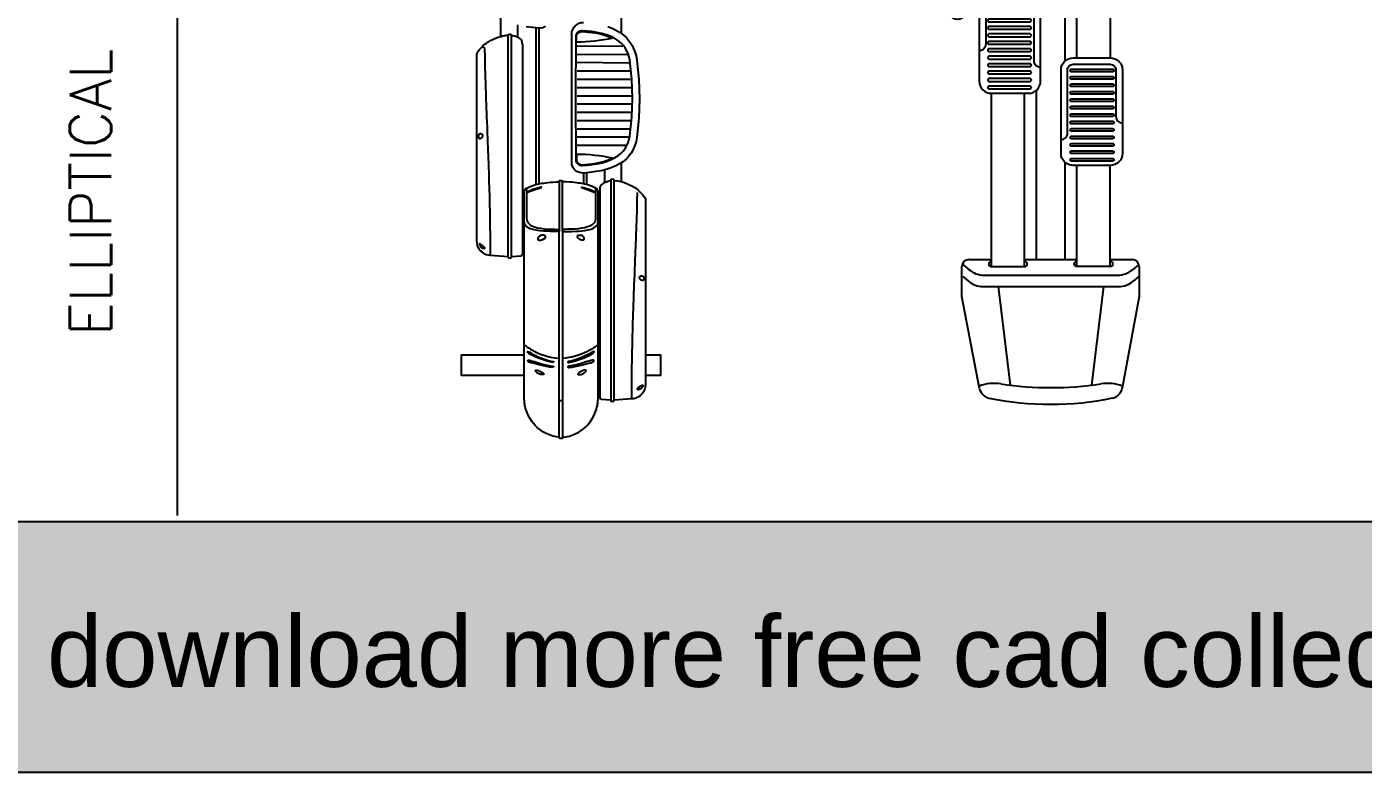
# Model space of a CAD drawing. Header units: millimetres. Extents: x 24547 to 62889, y 34568 to 56011.
# Drawn here: x 54806 to 58847, y 34568 to 36821 of the extents above; entities that cross this region are included whole.
import ezdxf

# ---------------------------------------------------------------- set-up
doc = ezdxf.new("R2010")
doc.units = ezdxf.units.MM
doc.set_wipeout_variables(frame=1)
doc.linetypes.add('IC050MMSOLID', pattern=[0])
doc.layers.add('www.cad-blocks.net', color=7, linetype='Continuous')
doc.styles.get("Standard").update_dxf_attribs({"font": 'arial.ttf'})

# ---------------------------------------------------------------- blocks, each defined once
blk = doc.blocks.new('A$C67212381')
for p, q in [((355.4, 672.5), (478.3, 672.5)), ((355.4, 633.9), (478.3, 633.9)), ((1497.7, 550.7), (1497.7, 617.4)), ((1511.9, 636.9), (1528.2, 617.8)), ((1518.2, 637.9), (1608.9, 637.9)), ((1548.7, 636.9), (1563.1, 620.1)), ((1608.9, 637.9), (1886.5, 586.9)), ((1544.4, 168.2), (1544.4, 574)), ((1579.2, 166), (1579.2, 576.3)), ((1518.8, 550.7), (1213.3, 550.7)), ((1579.2, 530.6), (1877.1, 494.4)), ((550.5, 431.9), (573, 490)), ((429.6, 474.9), (553.2, 474.9)), ((582.6, 419.4), (605.2, 477.4)), ((887.6, 450.2), (594.6, 450.2)), ((1518.8, 450.2), (1213.3, 450.2)), ((1497.7, 292), (1497.7, 450.2)), ((583.8, 422.4), (591.2, 422.4)), ((897, 414.3), (604.6, 414.3)), ((606.4, 407.1), (606.4, 371.1)), ((1497.7, 414.3), (1203.9, 414.3)), ((606.4, 335.1), (606.4, 371.1)), ((678.5, 327.9), (604.6, 327.9)), ((1497.7, 327.9), (985.4, 327.9)), ((550.5, 310.3), (573, 252.2)), ((582.6, 322.8), (605.2, 264.8)), ((583.8, 319.8), (591.2, 319.8)), ((669.1, 292), (594.6, 292)), ((1518.8, 292), (994.8, 292)), ((429.6, 267.3), (553.2, 267.3)), ((1579.2, 211.6), (1877.1, 247.8)), ((1518.8, 191.5), (994.8, 191.5)), ((1497.7, 122.9), (1497.7, 191.5)), ((1511.9, 105.3), (1528.2, 124.4)), ((1548.7, 105.3), (1563.1, 122.1)), ((1886.8, 155.5), (1608.9, 102.4)), ((756.9, 108.3), (621.5, 108.3)), ((1608.9, 102.4), (1518.2, 102.4)), ((756.9, 69.7), (621.5, 69.7))]:
    blk.add_line(p, q)
for points in [[(159.2, 585.9), (170.7, 723.9, 0.414214), (160.5, 736), (86.5, 742.2, 0.414214), (74.3, 731.9), (55.4, 506.1)], [(518.6, 127), (385.5, 127, -0.088653), (81.7, 180.7, -0.216469), (69.9, 192.4, -0.185128), (69.9, 549.9, -0.216469), (81.7, 561.5, -0.088653), (385.5, 615.2), (413.7, 615.2)], [(436.8, 633.9), (452.7, 562.2, -1), (426.7, 556.4), (409.5, 633.9)], [(440.9, 615.2), (569.8, 615.2, -0.66871), (584.9, 578.7), (584.9, 550.7), (887.6, 550.7)], [(354.3, 581), (290.8, 581, 0.210212), (275.1, 574.1), (249.1, 545.7, 0.652603), (251.2, 540.8), (254.4, 540.8, -1), (254.4, 524.5), (253.4, 524.5, 0.414214), (236.4, 507.5), (236.4, 489.5)], [(312.5, 252.7), (312.5, 209.9, 0.256846), (331.3, 175.7), (354.3, 161.2), (388.5, 161.2), (388.5, 581), (354.3, 581), (331.3, 566.5, 0.256846), (312.5, 532.3), (312.5, 489.5)], [(388.5, 161.2), (406.5, 169.1, 0.268917), (420.1, 187.7), (427.2, 255.2, -0.117752), (437.6, 284.8, 0.100002), (443.2, 299, 0.087783), (443.2, 443.2, 0.100002), (437.6, 457.4, -0.117752), (427.2, 487), (420.1, 554.5, 0.268917), (406.5, 573.1), (388.5, 581)], [(409.9, 571.2), (409.9, 579.8, -0.414214), (415.7, 585.6), (420.2, 585.6)], [(447.5, 585.6), (470.5, 585.6, -0.414214), (476.2, 579.8), (476.2, 534)], [(1134.8, 402), (1134.8, 402, 0.414214), (1115.1, 421.6), (924.4, 421.6, -0.414214), (907.2, 438.9), (907.2, 550.7, -0.414214), (924.4, 568), (1065.3, 568, 0.414214), (1084.9, 587.6), (1084.9, 587.6)], [(265.2, 563.4), (126.5, 550.1, 0.362519), (78.5, 501.5), (74.1, 450.5)], [(605.4, 489.4, 0.366815), (590.9, 538.3, 0.217181), (525.2, 546.4), (423.6, 520.8)], [(1502.9, 550.7, -0.414214), (1510.8, 558.7), (1510.8, 558.7, -0.414214), (1518.8, 550.7), (1518.8, 450.2, -0.414214), (1510.8, 442.2), (1510.8, 442.2, -0.414214), (1502.9, 450.2)], [(53.2, 498.1), (16.7, 468.5, 0.226183), (0, 433.5), (0, 371.1)], [(579.3, 497.9, 0.425105), (576.3, 515.5, 0.218429), (532.7, 520.4), (426.5, 493.6)], [(97.6, 450.8), (77.7, 450.8, 0.387627), (55.8, 430.8, 0.045841), (55.8, 311.4, 0.387627), (77.7, 291.4), (97.6, 291.4)], [(219.8, 477.5, 0.150352), (123.4, 450.8), (97.6, 450.8, 0.387627), (75.8, 430.8, 0.045841), (75.8, 311.4, 0.387627), (97.6, 291.4), (123.4, 291.4, 0.150352), (219.8, 264.7)], [(53.2, 244.1), (16.7, 273.7, -0.226183), (0, 308.7), (0, 371.1)], [(916.3, 340.2), (916.3, 340.2, -0.414214), (896.6, 320.6), (705.9, 320.6, 0.414214), (688.7, 303.3), (688.7, 191.5, 0.414214), (705.9, 174.2), (846.8, 174.2, -0.414214), (866.4, 154.6), (866.4, 154.6)], [(265.2, 178.8), (126.5, 192.1, -0.362519), (78.5, 240.7), (74.1, 291.7)], [(1502.9, 191.5, 0.414214), (1510.8, 183.5), (1510.8, 183.5, 0.414214), (1518.8, 191.5), (1518.8, 292, 0.414214), (1510.8, 300), (1510.8, 300, 0.414214), (1502.9, 292)], [(354.3, 161.2), (290.8, 161.2, -0.210212), (275.1, 168.1), (249.1, 196.5, -0.652603), (251.2, 201.4), (254.4, 201.4, 1), (254.4, 217.7), (253.4, 217.7, -0.414214), (236.4, 234.7), (236.4, 252.7)], [(605.4, 252.8, -0.366815), (590.9, 203.9, -0.217181), (525.2, 195.8), (423.6, 221.4)], [(579.3, 244.3, -0.425105), (576.3, 226.7, -0.218429), (532.7, 221.8), (426.5, 248.6)], [(159.2, 156.3), (170.7, 18.3, -0.414214), (160.5, 6.2), (86.5, 0, -0.414214), (74.3, 10.3), (55.4, 236.1)], [(409.9, 171), (409.9, 162.4, 0.414214), (415.7, 156.6), (470.5, 156.6, 0.144966), (473.6, 157.6, 0.144966)], [(610.4, 75.7), (608.1, 75.7, -0.150173), (582.8, 83.4), (452.4, 171.9, -1), (467.4, 193.9), (596.7, 106.2, 0.150173), (609.3, 102.3), (610.4, 102.3)], [(566, 127), (569.8, 127, 0.66871), (584.9, 163.5), (584.9, 191.5), (669.1, 191.5)]]:
    blk.add_lwpolyline(points, format="xyb")
for points in [[(924.4, 587.6), (1176.4, 587.6, -0.414214), (1213.3, 550.7), (1213.3, 438.9, -0.414214), (1176.4, 402), (924.4, 402, -0.414214), (887.6, 438.9), (887.6, 550.7, -0.414214)], [(925.7, 561.9), (925.7, 561.9, -0.414214), (929.8, 557.8), (929.8, 434.1, -0.414214), (925.7, 429.9), (925.7, 429.9, -0.414214), (921.5, 434.1), (921.5, 557.8, -0.414214)], [(948.2, 561.9), (948.2, 561.9, -0.414214), (952.3, 557.8), (952.3, 434.1, -0.414214), (948.2, 429.9), (948.2, 429.9, -0.414214), (944, 434.1), (944, 557.8, -0.414214)], [(970.7, 561.9), (970.7, 561.9, -0.414214), (974.8, 557.8), (974.8, 434.1, -0.414214), (970.7, 429.9), (970.7, 429.9, -0.414214), (966.5, 434.1), (966.5, 557.8, -0.414214)], [(993.2, 561.9), (993.2, 561.9, -0.414214), (997.3, 557.8), (997.3, 434.1, -0.414214), (993.2, 429.9), (993.2, 429.9, -0.414214), (989, 434.1), (989, 557.8, -0.414214)], [(1015.7, 561.9), (1015.7, 561.9, -0.414214), (1019.8, 557.8), (1019.8, 434.1, -0.414214), (1015.7, 429.9), (1015.7, 429.9, -0.414214), (1011.5, 434.1), (1011.5, 557.8, -0.414214)], [(1038.2, 561.9), (1038.2, 561.9, -0.414214), (1042.3, 557.8), (1042.3, 434.1, -0.414214), (1038.2, 429.9), (1038.2, 429.9, -0.414214), (1034, 434.1), (1034, 557.8, -0.414214)], [(1060.7, 561.9), (1060.7, 561.9, -0.414214), (1064.8, 557.8), (1064.8, 434.1, -0.414214), (1060.7, 429.9), (1060.7, 429.9, -0.414214), (1056.5, 434.1), (1056.5, 557.8, -0.414214)], [(1083.2, 561.9), (1083.2, 561.9, -0.414214), (1087.3, 557.8), (1087.3, 434.1, -0.414214), (1083.2, 429.9), (1083.2, 429.9, -0.414214), (1079, 434.1), (1079, 557.8, -0.414214)], [(1105.7, 561.9), (1105.7, 561.9, -0.414214), (1109.8, 557.8), (1109.8, 434.1, -0.414214), (1105.7, 429.9), (1105.7, 429.9, -0.414214), (1101.5, 434.1), (1101.5, 557.8, -0.414214)], [(1128.2, 561.9), (1128.2, 561.9, -0.414214), (1132.3, 557.8), (1132.3, 434.1, -0.414214), (1128.2, 429.9), (1128.2, 429.9, -0.414214), (1124, 434.1), (1124, 557.8, -0.414214)], [(1150.7, 561.9), (1150.7, 561.9, -0.414214), (1154.8, 557.8), (1154.8, 434.1, -0.414214), (1150.7, 429.9), (1150.7, 429.9, -0.414214), (1146.5, 434.1), (1146.5, 557.8, -0.414214)], [(1173.2, 561.9), (1173.2, 561.9, -0.414214), (1177.3, 557.8), (1177.3, 434.1, -0.414214), (1173.2, 429.9), (1173.2, 429.9, -0.414214), (1169, 434.1), (1169, 557.8, -0.414214)], [(1195.7, 561.9), (1195.7, 561.9, -0.414214), (1199.8, 557.8), (1199.8, 434.1, -0.414214), (1195.7, 429.9), (1195.7, 429.9, -0.414214), (1191.5, 434.1), (1191.5, 557.8, -0.414214)], [(236.3, 489.5), (338.7, 489.5, -0.414214), (348.8, 479.4), (348.8, 262.8, -0.414214), (338.7, 252.7), (236.3, 252.7, -0.414214), (219, 270), (219, 472.2, -0.414214)], [(705.9, 154.6), (957.9, 154.6, 0.414214), (994.8, 191.5), (994.8, 303.3, 0.414214), (957.9, 340.2), (705.9, 340.2, 0.414214), (669.1, 303.3), (669.1, 191.5, 0.414214)], [(707.2, 180.3), (707.2, 180.3, 0.414214), (711.3, 184.4), (711.3, 308.1, 0.414214), (707.2, 312.3), (707.2, 312.3, 0.414214), (703, 308.1), (703, 184.4, 0.414214)], [(729.7, 180.3), (729.7, 180.3, 0.414214), (733.8, 184.4), (733.8, 308.1, 0.414214), (729.7, 312.3), (729.7, 312.3, 0.414214), (725.5, 308.1), (725.5, 184.4, 0.414214)], [(752.2, 180.3), (752.2, 180.3, 0.414214), (756.3, 184.4), (756.3, 308.1, 0.414214), (752.2, 312.3), (752.2, 312.3, 0.414214), (748, 308.1), (748, 184.4, 0.414214)], [(774.7, 180.3), (774.7, 180.3, 0.414214), (778.8, 184.4), (778.8, 308.1, 0.414214), (774.7, 312.3), (774.7, 312.3, 0.414214), (770.5, 308.1), (770.5, 184.4, 0.414214)], [(797.2, 180.3), (797.2, 180.3, 0.414214), (801.3, 184.4), (801.3, 308.1, 0.414214), (797.2, 312.3), (797.2, 312.3, 0.414214), (793, 308.1), (793, 184.4, 0.414214)], [(819.7, 180.3), (819.7, 180.3, 0.414214), (823.8, 184.4), (823.8, 308.1, 0.414214), (819.7, 312.3), (819.7, 312.3, 0.414214), (815.5, 308.1), (815.5, 184.4, 0.414214)], [(842.2, 180.3), (842.2, 180.3, 0.414214), (846.3, 184.4), (846.3, 308.1, 0.414214), (842.2, 312.3), (842.2, 312.3, 0.414214), (838, 308.1), (838, 184.4, 0.414214)], [(864.7, 180.3), (864.7, 180.3, 0.414214), (868.8, 184.4), (868.8, 308.1, 0.414214), (864.7, 312.3), (864.7, 312.3, 0.414214), (860.5, 308.1), (860.5, 184.4, 0.414214)], [(887.2, 180.3), (887.2, 180.3, 0.414214), (891.3, 184.4), (891.3, 308.1, 0.414214), (887.2, 312.3), (887.2, 312.3, 0.414214), (883, 308.1), (883, 184.4, 0.414214)], [(909.7, 180.3), (909.7, 180.3, 0.414214), (913.8, 184.4), (913.8, 308.1, 0.414214), (909.7, 312.3), (909.7, 312.3, 0.414214), (905.5, 308.1), (905.5, 184.4, 0.414214)], [(932.2, 180.3), (932.2, 180.3, 0.414214), (936.3, 184.4), (936.3, 308.1, 0.414214), (932.2, 312.3), (932.2, 312.3, 0.414214), (928, 308.1), (928, 184.4, 0.414214)], [(954.7, 180.3), (954.7, 180.3, 0.414214), (958.8, 184.4), (958.8, 308.1, 0.414214), (954.7, 312.3), (954.7, 312.3, 0.414214), (950.5, 308.1), (950.5, 184.4, 0.414214)], [(977.2, 180.3), (977.2, 180.3, 0.414214), (981.3, 184.4), (981.3, 308.1, 0.414214), (977.2, 312.3), (977.2, 312.3, 0.414214), (973, 308.1), (973, 184.4, 0.414214)]]:
    blk.add_lwpolyline(points, format="xyb", close=True)
for points in [[(476.2, 506.2), (476.2, 474.9)], [(348.8, 479.4), (261, 479.4), (261, 262.8), (348.8, 262.8)], [(476.2, 236), (476.2, 267.3)], [(476.2, 188), (476.2, 208.2)]]:
    blk.add_lwpolyline(points)
for centre in [(566.5, 425.7), (566.5, 316.5)]:
    blk.add_circle(centre, 17.3)
for centre, radius, start, end in [((1518.2, 617.4), 20.5, 90, 180), ((1476.9, 574), 67.5, 0, 40.4711), ((1511.7, 576.3), 67.5, 0, 40.4711), ((2006.4, 542.5), 134.7, 160.1819, 188.581), ((1879.9, 550.7), 36.8, 11.6644, 79.5871), ((1009.9, 371.1), 925.1, 348.3398, 11.6644), ((589.1, 483.7), 17.3, 338.7299, 158.7299), ((870.9, 371.1), 1013.7, 351.419, 8.581), ((553.2, 421.8), 53.1, 75.5071, 90), ((591.2, 407.1), 15.2, 0, 90), ((591.2, 335.1), 15.2, 270, 0), ((553.2, 320.4), 53.1, 270, 284.4929), ((589.1, 258.5), 17.3, 201.2701, 21.2701), ((2006.4, 199.8), 134.7, 171.419, 199.8133), ((1476.9, 168.2), 67.5, 319.5289, 0), ((1511.7, 166), 67.5, 319.5289, 0), ((1879.9, 191.6), 36.8, 280.8146, 348.3398), ((1518.2, 122.9), 20.5, 180, 270)]:
    blk.add_arc(centre, radius, start, end)
for centre, major_axis in [((355.4, 653.2), (0, 19.3)), ((756.9, 89), (0, -19.3))]:
    blk.add_ellipse(centre, major_axis=major_axis, ratio=0.790746)
for centre, major_axis in [((478.3, 653.2), (0, 19.3)), ((621.5, 89), (0, -19.3))]:
    blk.add_ellipse(centre, major_axis=major_axis, ratio=0.790746, start_param=3.141593, end_param=6.283185)
blk = doc.blocks.new('A$C13C06CBC')
blk.add_wipeout([(1829.5, 197.3), (1829.5, 7.9), (1892.2, 7.9), (1892.2, 197.3), (1965, 197.3), (1985.7, 200), (2008.4, 207.4), (2026.7, 217.4), (2048, 235.5), (2060.9, 252.2), (2069.6, 268.6), (2075.1, 283.4), (2078.3, 298.7), (2078.9, 303.1), (2082, 303.1), (2082, 303.5), (2082.5, 304.6), (2082.7, 310.9), (2081.1, 312.5), (2079.2, 312.2), (2077.2, 325.4), (2071.6, 344.5), (2062.2, 363.4), (2053.1, 376.3), (2040.3, 389.7), (2021.5, 403.7), (1999, 414.1), (1974.8, 419.6), (1937.7, 420.4), (1892.2, 420.4), (1892.2, 426.1), (1959.6, 426.1), (1963, 427.5), (1964.6, 430.8), (1966.6, 459.4), (1968.9, 459.4), (1970.5, 461), (1970.2, 467.4), (1969.3, 468.7), (1966.8, 468.8), (1962.6, 525.7), (1960.6, 534.3), (1954.8, 545.2), (1949.5, 551.4), (1942.1, 557), (1934.3, 560.8), (1928.4, 562.5), (1921.4, 563.4), (1892.2, 563.4), (1892.2, 609.7), (1829.5, 609.7), (1829.5, 563.5), (1358.8, 563.5), (1345.4, 555.1), (1336.7, 547), (1322.1, 528.2), (1311.6, 506.9), (1306.2, 490.6), (1249.4, 489.9), (1238.8, 504), (1208.7, 526.9), (1185.1, 535.7), (1158.2, 539.6), (1100, 544.1), (1041.5, 545), (982.8, 542.3), (926, 535.7), (894.7, 523.3), (873.6, 508.5), (863.1, 497.8), (859.2, 492.7), (857.7, 490.6), (497.6, 490.6), (497.7, 509.5), (496.6, 517.8), (494.7, 521.1), (492.6, 523), (488.6, 524.7), (483.3, 525.1), (435.4, 524.8), (429.1, 523.7), (423.7, 521.3), (420, 518.4), (417.2, 514.9), (417, 549.3), (379.4, 549.3), (378.4, 560.8), (377.5, 571.8), (374.9, 591), (371.6, 604.1), (366.5, 612.7), (361.1, 616.4), (351.5, 617.7), (337.1, 616.4), (305.7, 611), (302.3, 612.6), (298.1, 613.8), (291, 612.8), (127, 582), (120.9, 578.2), (117.1, 569.3), (117.5, 560.3), (120.8, 552.2), (125.7, 547), (130.9, 545), (137.9, 545.8), (290.5, 574.4), (290.3, 499.5), (261.4, 496.5), (230.7, 491.5), (207.8, 486.7), (183.3, 480.3), (177.2, 477.3), (171.5, 472.4), (157.9, 474.1), (130.1, 467.1), (104, 458.3), (73, 442.3), (48, 418.5), (32.6, 386.9), (24.6, 354.8), (20.9, 318.4), (22, 281.3), (26.2, 254.3), (23, 248.6), (16.4, 234.5), (13.5, 221.9), (12.5, 211.7), (6.7, 211.3), (2.8, 208.8), (2, 206.1), (2.8, 203.8), (1.2, 185.8), (0, 152.1), (0.4, 132.7), (1.1, 119.9), (2, 107.8), (2.8, 100.4), (2.1, 98.4), (3.5, 94.6), (7.6, 92.8), (21.9, 92.2), (36.1, 92.3), (47.6, 92.8), (64.8, 94.5), (77.1, 97.9), (86.7, 102.4), (91.5, 105.5), (97.8, 111), (101.1, 114.6), (105.2, 120.5), (151.7, 120.7), (266.7, 120.9), (282.3, 119.3), (290, 118.6), (290, 6.7), (353.2, 6.7), (353.2, 120.7), (367, 120.7), (367, 68.3), (417.2, 68.3), (417.2, 114.3), (429.6, 112.8), (454.2, 93.8), (465.7, 88.1), (484, 81.9), (512.8, 77.7), (521.1, 58), (527.8, 42.8), (537.6, 27.1), (555.3, 9.7), (570.9, 2.2), (585.5, 0), (622.4, 0), (634.9, 0.6), (644.1, 2.5), (650.6, 6.1), (657.7, 14.6), (659.5, 22.3), (658.8, 27.6), (647, 58), (642.6, 66.4), (637.3, 70.6), (632.1, 72.5), (658.6, 73.4), (690.1, 75.4), (713.9, 77.6), (737.5, 80.6), (750.9, 83.8), (762.9, 88.1), (774.6, 93.9), (785.1, 100.8), (792.8, 107.1), (803.3, 118.1), (810, 126.9), (867.3, 126.9), (871, 114.5), (880.7, 93.3), (890.7, 78.5), (903.6, 64.6), (916.8, 54.5), (1484.5, 54.1), (1506.9, 59.4), (1522, 72.9), (1527.9, 85.3), (1530.7, 107), (1533.5, 148.3), (1536.5, 149.2), (1537, 150.2), (1537, 158.2), (1535.7, 158.2), (1533.4, 158.2), (1532, 178.4), (1530.9, 188.5), (1529.8, 190.1), (1524.7, 191.5), (1462.2, 191.5), (1462.2, 197.3), (1828.6, 197.3)])
at = {"linetype": 'IC050MMSOLID'}
for p, q in [((497.6, 490.6), (857.7, 490.6)), ((1248.9, 490.6), (1306.2, 490.6)), ((1966.6, 459.4), (1964.6, 430.8)), ((1970.2, 467.4), (1970.5, 461)), ((1309, 440.5), (1270.4, 440.5)), ((1325.4, 413.2), (1416.1, 413.2)), ((1326.3, 426.1), (1915.2, 426.1)), ((1781.9, 420.4), (1781.9, 426.1)), ((1807, 426.1), (1807, 420.4)), ((1829.5, 420.4), (1829.5, 426.1)), ((1892.2, 426.1), (1892.2, 420.4)), ((1920.6, 426.1), (1959.6, 426.1)), ((1279.2, 385.8), (1314.8, 385.8)), ((1280, 376), (1312.9, 376)), ((1448.9, 312.5), (1304.5, 312.5)), ((1304.6, 303.1), (1449.1, 303.1)), ((1456.9, 312.5), (1456.9, 312.6)), ((841, 231.9), (1314.8, 231.9)), ((841.8, 241.7), (1312.9, 241.7)), ((1325.4, 204.5), (1416.1, 204.5)), ((832, 177.1), (869.5, 177.1)), ((890, 191.5), (1526.4, 191.5)), ((1437.1, 191.5), (1437.1, 197.3)), ((1462.2, 197.3), (1462.2, 191.5)), ((1531.4, 186.8), (1533.4, 158.2)), ((867.3, 126.9), (810, 126.9)), ((921.1, 54.1), (919.7, 54.1))]:
    blk.add_line(p, q, dxfattribs=at)
at = {"linetype": 'Continuous'}
for p, q in [((897.8, 495.1), (896.5, 357.5)), ((922.7, 508.4), (921.3, 357.2)), ((947.9, 513.5), (946.4, 357)), ((972.6, 516.3), (972.6, 356.9)), ((997.1, 517.9), (997.1, 356.9)), ((1022.3, 519.5), (1022.3, 356.9)), ((1047.3, 520.1), (1047.3, 356.9)), ((1072.3, 519.9), (1072.3, 356.9)), ((1097.1, 519), (1097.1, 356.9)), ((1122.1, 517.4), (1122.1, 356.9)), ((1147, 515), (1147, 356.9)), ((1171.9, 511.8), (1171.9, 356.9)), ((1197, 503.1), (1197, 356.9)), ((1968.7, 468.8), (1966.8, 468.8)), ((1967.7, 303.1), (1967.7, 312.5))]:
    blk.add_line(p, q, dxfattribs=at)
at = {"linetype": 'IC050MMSOLID'}
for points in [[(1829.5, 563.5), (1829.5, 609.7), (1892.2, 609.7), (1892.2, 563.5)], [(1302.8, 469.3), (1304, 479.9), (1306.1, 490.2), (1308.9, 500), (1314.3, 513.8), (1318.9, 523), (1325.3, 533.4), (1332.3, 542.1), (1336.7, 547), (1345.4, 555.1), (1349.3, 558.2), (1353.6, 561.8), (1358.8, 563.5), (1400, 563.5), (1440.9, 563.5), (1482.5, 563.5), (1525.2, 563.5), (1558.8, 563.5), (1591.2, 563.5), (1624.2, 563.5), (1657.8, 563.5), (1680.5, 563.5), (1703.6, 563.5), (1726.9, 563.5), (1750.4, 563.5), (1772.5, 563.5), (1795, 563.5), (1816.5, 563.5), (1838.2, 563.5), (1859.6, 563.5), (1880.9, 563.5), (1918.8, 563.5), (1923.9, 563.2), (1928.4, 562.5), (1932.5, 561.5), (1936.1, 560.1), (1940.2, 558.2), (1944, 555.9), (1947.4, 553.3), (1950.5, 550.5), (1953.3, 547.4), (1956.3, 543.1), (1958.6, 539.1), (1960.6, 534.3), (1962.2, 528.7), (1963.1, 522.7), (1966.8, 468.8)], [(1914.3, 522.7), (1890.8, 522.8), (1867.5, 523), (1844.6, 523.3), (1822.3, 523.6), (1799.8, 524.1), (1776.6, 524.6), (1752.6, 525.3), (1731.1, 525.9), (1718.2, 526.3), (1704.8, 526.8), (1691, 527.3), (1676.8, 527.8), (1663.1, 528.3), (1653.2, 528.6), (1642.6, 529), (1630.8, 529.5), (1617.7, 530), (1603.4, 530.6), (1587.9, 531.2), (1570.7, 531.9), (1554.7, 532.5), (1540.1, 533.1), (1527, 533.6), (1515.3, 534), (1505, 534.4), (1499.6, 534.6), (1491.5, 534.9), (1483.2, 535.2), (1475.1, 535.5), (1467.1, 535.8), (1459.4, 536.1), (1451.8, 536.4), (1444.3, 536.6), (1419.2, 537.4), (1391.3, 538.2), (1364.5, 538.9), (1339.1, 539.4)], [(1591.1, 553.4), (1591.9, 555.8), (1593.4, 557.4), (1595.3, 558.4), (1597.6, 559.1), (1599.8, 559.2), (1601.7, 559), (1603.3, 558.5), (1604.4, 557.6), (1605, 556.3), (1605.1, 555.5)], [(1605.1, 555.5), (1604.9, 554.1), (1603.5, 550.9), (1601, 547.5), (1599.5, 546.3), (1597.7, 545.3), (1596.5, 545.1), (1595.4, 545.3), (1594.2, 545.9), (1592.7, 547.5), (1591.3, 550.7), (1591.1, 552.5)], [(1591.1, 552.5), (1591.1, 553.4)], [(1935.1, 542.3), (1935.1, 542), (1934.9, 540.7), (1934.2, 539.8), (1933.5, 539.7), (1932.7, 539.9), (1931.5, 540.6), (1929.7, 542.2), (1926.6, 545.6), (1923.7, 549.3), (1921.9, 552.1), (1921.2, 553.9), (1921.1, 554.4)], [(1921.2, 554.8), (1921.7, 555.4), (1922.8, 555.6), (1924.2, 555.4), (1925.8, 554.9), (1927.6, 553.9), (1930, 552.1), (1932.6, 549.2), (1934.7, 545.2), (1935.1, 542.3)], [(1923.4, 522.7), (1919.1, 522.8), (1914.3, 522.7)], [(1963.1, 522.7), (1963, 522.7), (1961.7, 522.7), (1958.6, 522.7), (1953.8, 522.7), (1947.4, 522.7), (1939.4, 522.7), (1931.8, 522.7), (1923.4, 522.7)], [(884.5, 354.9), (868.9, 354.9), (866.9, 355.1), (861.6, 356.7), (857, 360), (853.9, 364.7), (852.4, 370.1), (852.4, 372.6), (853.9, 391.9), (856.4, 411.1), (858.8, 424.1), (862, 436.8), (866, 449.4), (869, 457.3), (872.6, 465)], [(1222.7, 354.9), (1238.3, 354.9), (1240.3, 355.1), (1245.7, 356.7), (1250.2, 360), (1253.4, 364.7), (1254.8, 370.1), (1254.9, 372.6), (1253.4, 391.9), (1250.8, 411.1), (1248.4, 424.1), (1245.2, 436.8), (1241.3, 449.4), (1238.2, 457.3), (1234.6, 465)], [(1307.5, 443.7), (1306.3, 446.3), (1304.9, 450.1), (1303.8, 454.4), (1303, 459.2), (1302.9, 459.4)], [(2079.2, 312.7), (2077.7, 323.3), (2075.1, 334.3), (2071.6, 344.5), (2067.6, 353.7), (2063.2, 361.9), (2058.6, 369.1), (2053.1, 376.3), (2048, 382.2), (2043, 387.3), (2037.6, 392.2), (2031.9, 396.8), (2021.5, 403.7), (2010.2, 409.6), (1999, 414.1), (1993.5, 415.8), (1988.3, 417.2), (1983.1, 418.3), (1981, 418.7), (1978.7, 419), (1976.2, 419.4), (1973.5, 419.7), (1969.5, 420.1), (1965, 420.3), (1960.1, 420.4), (1959, 420.4), (1956, 420.4), (1951.7, 420.4), (1946.1, 420.4), (1937.7, 420.4), (1927.9, 420.4), (1916.6, 420.4), (1904.2, 420.4), (1890.5, 420.4), (1875.9, 420.4), (1857.4, 420.4), (1838.3, 420.4), (1818.8, 420.4), (1799.3, 420.4), (1426.6, 420.4), (1336.8, 420.4), (1335.2, 420.3), (1331.2, 419.1), (1330.5, 418.7), (1327.8, 416.6), (1325.4, 413.2), (1322.6, 406.9), (1320, 400.7), (1317.6, 394.5), (1315.4, 388.3), (1315.1, 387.1), (1314.6, 385.1), (1314.1, 382.2), (1313.5, 379.2), (1312.8, 375.4), (1312, 370.9), (1311.2, 366.3), (1310.4, 361), (1309.5, 355.1), (1308.7, 348.7), (1307.9, 341.7), (1307.3, 334.5), (1306.6, 323.7), (1306.2, 312.6)], [(1338.1, 410.9), (1338, 411.1), (1337.8, 410.9), (1337.3, 410.3), (1336.5, 409), (1334.8, 405.6), (1332.8, 401.2), (1331, 396.7), (1328.7, 390.2), (1326.6, 383.7), (1324.9, 377.3), (1324, 373.1), (1323.8, 371.2), (1323.7, 370.8), (1323.8, 370.5), (1323.9, 370.5), (1323.9, 370.5)], [(1323.9, 370.5), (1324, 370.6), (1324.3, 371.2), (1324.9, 372.8), (1326, 376), (1327.1, 379.3), (1329.8, 387.2), (1332.6, 395.2), (1334.7, 400.9), (1335.8, 404), (1336.9, 406.9), (1337.6, 408.9), (1338, 410.4), (1338.1, 410.9)], [(1416.1, 413.2), (1420.9, 412.8), (1425.5, 411.5), (1429.8, 409.2), (1433.8, 406), (1437.4, 401.6), (1440.5, 395.9), (1443.2, 389), (1445.4, 380.7), (1447.1, 371.1), (1448.5, 360.5), (1449.3, 350.4), (1449.9, 339.6), (1450.2, 328.4), (1450.4, 320.6), (1450.5, 312.6)], [(1456.9, 312.6), (1456.9, 322.4), (1456.7, 332.2), (1456.4, 341.6), (1456, 352.3), (1455.4, 362.4), (1454.6, 371.8), (1453.5, 380.6), (1452.2, 388.6), (1450.5, 395.6), (1448.4, 402.2), (1445.9, 407.6), (1443, 412.1), (1439.4, 415.8), (1435.4, 418.4), (1431.1, 419.9), (1426.6, 420.4)], [(1799.3, 420.4), (1799.3, 420.4), (1799.3, 420.4), (1799.5, 420.4), (1800.4, 419.8), (1801.8, 417.9), (1803.7, 414.9), (1806, 411.2), (1808.8, 406.7), (1812, 401.5), (1815.5, 395.7), (1819.6, 388.2), (1823.6, 379.9), (1827.5, 370.7), (1830.8, 361.5), (1833.8, 351.7), (1836.3, 341.3), (1838, 332), (1839.4, 322.4), (1840.3, 312.6)], [(1852.3, 332.1), (1850.6, 340.9), (1848.5, 349.5), (1846, 357.9), (1843.2, 366), (1840.4, 373.4), (1837.5, 380.3), (1834.5, 386.9), (1831.6, 393.1), (1829.4, 397.9), (1825.7, 404.3), (1823.8, 406.7), (1823, 407.4), (1822.3, 407.8), (1821.7, 408.1), (1821.2, 408.3), (1820.7, 408.5), (1820.4, 408.5), (1820.1, 408.3), (1819.9, 407.7), (1820.3, 405.8), (1821.1, 403.7), (1822, 401.8), (1825.1, 396.3), (1828.4, 390.2), (1831.9, 383.4), (1835.5, 375.9), (1838.8, 368.2), (1841.9, 360), (1844.9, 351.1), (1847.4, 341.7), (1849.4, 332.1), (1849.7, 331.1), (1850, 330.3), (1850.4, 329.6), (1850.8, 329.1), (1851.2, 328.8), (1851.4, 328.8)], [(1867.9, 332), (1866.5, 341.7), (1864.8, 351.1), (1862.8, 360.4), (1860.6, 369.3), (1858.6, 377.2), (1856.7, 384.7), (1854.9, 391.7), (1853.5, 398.1), (1852.9, 400.6), (1852, 403.1), (1850.5, 405.5), (1850, 406.2), (1849.3, 406.8), (1848.7, 407.2), (1848.1, 407.4), (1847.5, 407.6), (1847.1, 407.6), (1846.7, 407.5), (1846, 406.8), (1845.6, 404.9), (1845.8, 402.6), (1847, 398.2), (1847.4, 396.8), (1848.5, 393.2), (1850.2, 387.7), (1852, 381.8), (1854, 375.5), (1856, 368.9), (1857.9, 361.8), (1859.8, 354.4), (1862.3, 343.5), (1864.3, 332.1), (1864.5, 331.1), (1864.8, 330.3), (1865.2, 329.6), (1865.7, 329.1), (1866.3, 328.8), (1866.5, 328.8)], [(1915.2, 426.1), (1917.7, 426.1), (1920, 426.1), (1920.6, 426.1)], [(1472.7, 356.9), (1473.7, 357), (1474.7, 357.4), (1476.2, 358.5), (1478.4, 361.2), (1480.1, 364), (1481.3, 366.9), (1482.1, 370), (1482.4, 373.1), (1482, 375.7), (1480.9, 377.5), (1479.7, 378.4), (1478.4, 378.8), (1477, 378.7), (1475.5, 378.3), (1473.7, 377.2), (1471.6, 375.1), (1470.4, 373.2), (1469.4, 371.1), (1468.6, 367.8), (1468.5, 364.5), (1469.2, 360.4), (1470.1, 358.6), (1471.2, 357.4), (1472.2, 357), (1472.7, 356.9)], [(1851.4, 328.8), (1852, 329.1), (1852.3, 329.9), (1852.4, 331), (1852.3, 332.1)], [(1851.4, 328.8), (1851.4, 328.8)], [(1866.5, 328.8), (1867.2, 329.1), (1867.7, 329.9), (1868, 331), (1867.9, 332)], [(1866.5, 328.8), (1866.5, 328.8)], [(1302.9, 310.9), (1303, 311.4), (1303.2, 311.8), (1303.6, 312.2), (1304.1, 312.4), (1304.5, 312.5)], [(1303.1, 304.6), (1303.1, 305.6), (1303, 309.6), (1302.9, 310.9)], [(1304.6, 303.1), (1304.1, 303.2), (1303.7, 303.4), (1303.3, 303.8), (1303.1, 304.3), (1303.1, 304.6)], [(2078.9, 303.1), (2077.7, 294.4), (2075.1, 283.4), (2071.6, 273.2), (2067.6, 264), (2063.2, 255.8), (2058.6, 248.6), (2053.1, 241.4), (2048, 235.5), (2043, 230.4), (2037.6, 225.5), (2031.9, 220.9), (2021.5, 214), (2010.2, 208.1), (1999, 203.6), (1993.5, 201.9), (1988.3, 200.5), (1983.1, 199.4), (1981, 199), (1978.7, 198.6), (1976.2, 198.3), (1973.5, 198), (1969.5, 197.6), (1965, 197.3), (1960.1, 197.3), (1959, 197.3), (1956, 197.3), (1951.7, 197.3), (1946.1, 197.3), (1937.7, 197.3), (1927.9, 197.3), (1916.6, 197.3), (1904.2, 197.3), (1890.5, 197.3), (1875.9, 197.3), (1857.4, 197.3), (1838.3, 197.3), (1818.8, 197.3), (1799.3, 197.3), (1426.6, 197.3), (1336.8, 197.3), (1335.2, 197.4), (1331.2, 198.6), (1330.5, 198.9), (1327.8, 201.1), (1325.4, 204.5), (1322.6, 210.7), (1320, 216.9), (1317.6, 223.1), (1315.4, 229.3), (1315.1, 230.6), (1314.6, 232.6), (1314.1, 235.5), (1313.5, 238.5), (1312.8, 242.3), (1312, 246.8), (1311.2, 251.4), (1310.4, 256.6), (1309.5, 262.5), (1308.7, 269), (1307.9, 275.9), (1307.3, 283.2), (1306.6, 294), (1306.3, 303.1)], [(1416.1, 204.5), (1420.9, 204.9), (1425.5, 206.2), (1429.8, 208.4), (1433.8, 211.7), (1437.4, 216.1), (1440.5, 221.8), (1443.2, 228.7), (1445.4, 237), (1447.1, 246.6), (1448.5, 257.2), (1449.3, 267.3), (1449.9, 278.1), (1450.2, 289.3), (1450.5, 302.6)], [(1456.9, 302.6), (1456.8, 289.1), (1456.4, 276), (1456, 265.4), (1455.4, 255.3), (1454.6, 245.9), (1453.5, 237.1), (1452.2, 229.1), (1450.5, 222.1), (1448.4, 215.5), (1445.9, 210), (1443, 205.6), (1439.4, 201.8), (1435.4, 199.2), (1431.1, 197.7), (1426.6, 197.3)], [(1456.3, 312.5), (1452.1, 312.5), (1448.9, 312.5)], [(1449.1, 303.1), (1452, 303.1), (1456.3, 303.1)], [(1456.9, 312.6), (1453.3, 312.6), (1450.5, 312.6)], [(1450.5, 302.6), (1451, 302.6), (1453.7, 302.6), (1456.9, 302.6)], [(1799.3, 197.3), (1799.3, 197.3), (1799.3, 197.3), (1799.5, 197.3), (1800.4, 197.9), (1801.8, 199.7), (1803.7, 202.8), (1806, 206.5), (1808.8, 210.9), (1812, 216.1), (1815.5, 222), (1819.6, 229.5), (1823.6, 237.8), (1827.5, 246.9), (1830.8, 256.1), (1833.8, 266), (1836.3, 276.4), (1838.6, 289.3), (1840.1, 302.6)], [(1852.3, 283.5), (1850.6, 274.7), (1848.5, 266.1), (1846, 257.6), (1843.2, 249.6), (1840.4, 242.2), (1837.5, 235.2), (1834.5, 228.6), (1831.6, 222.5), (1829.4, 217.6), (1825.7, 211.3), (1823.8, 208.9), (1823, 208.2), (1822.3, 207.7), (1821.7, 207.4), (1821.2, 207.2), (1820.7, 207.1), (1820.4, 207.1), (1820.1, 207.2), (1819.9, 207.8), (1820.3, 209.7), (1821.1, 211.9), (1822, 213.7), (1825.1, 219.2), (1828.4, 225.3), (1831.9, 232.2), (1835.5, 239.7), (1838.8, 247.3), (1841.9, 255.5), (1844.9, 264.5), (1847.4, 273.8), (1849.4, 283.5), (1849.7, 284.4), (1850, 285.3), (1850.4, 286), (1850.8, 286.5), (1851.2, 286.7), (1851.4, 286.7)], [(1867.9, 283.5), (1866.5, 273.8), (1864.8, 264.4), (1862.8, 255.1), (1860.6, 246.3), (1858.6, 238.3), (1856.7, 230.9), (1854.9, 223.8), (1853.5, 217.5), (1852.9, 215), (1852, 212.5), (1850.5, 210), (1850, 209.4), (1849.3, 208.8), (1848.7, 208.4), (1848.1, 208.1), (1847.5, 208), (1847.1, 207.9), (1846.7, 208), (1846, 208.7), (1845.6, 210.6), (1845.8, 212.9), (1847, 217.4), (1847.4, 218.8), (1848.5, 222.3), (1850.2, 227.8), (1852, 233.7), (1854, 240), (1856, 246.7), (1857.9, 253.8), (1859.8, 261.2), (1862.3, 272.1), (1864.3, 283.5), (1864.5, 284.4), (1864.8, 285.3), (1865.2, 286), (1865.7, 286.5), (1866.3, 286.7), (1866.5, 286.7)], [(837.2, 261.1), (839.6, 256.2), (840.7, 253), (841.7, 247.5), (841.9, 242.2), (840.3, 222.7), (837.7, 203.3)], [(1323.3, 249.4), (1323.3, 249.5), (1323.2, 249.4), (1323.2, 249.1), (1323.2, 248.1), (1323.5, 246.4), (1323.9, 244.6), (1325.5, 237.7), (1327.6, 230.6), (1330.3, 222.7), (1333.4, 214.9), (1335, 211.5), (1336.9, 207.7), (1337.6, 206.5), (1338.2, 205.6), (1338.5, 205.3), (1338.6, 205.4), (1338.7, 205.5)], [(1338.7, 205.5), (1338.5, 206.3), (1338, 208.1), (1337.2, 210.2), (1336.4, 212.5), (1334.3, 218.1), (1332.2, 223.9), (1329.2, 232.4), (1326.4, 240.9), (1324.8, 245.6), (1324.2, 247.3), (1323.7, 248.8), (1323.5, 249.2), (1323.3, 249.4)], [(1478.9, 238.2), (1480.5, 238.8), (1481.6, 239.8), (1482.7, 242.1), (1483, 244.2), (1482.8, 246.4), (1482.1, 249.9), (1480.7, 253.5), (1478, 258.2), (1476.5, 260.1), (1474.5, 261.5), (1473.4, 261.9), (1472.2, 262), (1471.3, 261.6), (1470.2, 260.7), (1468.8, 258.5), (1468.1, 255.9), (1467.9, 253.2), (1468, 250.1), (1468.7, 247.1), (1470.7, 242.9), (1472.9, 240.4), (1474.9, 239), (1476.6, 238.3), (1478.4, 238.2), (1478.9, 238.2)], [(869, 176.1), (868.2, 174.3), (867.1, 171.2), (866, 167.5), (865.1, 163.2), (864.5, 158.3), (864.4, 158.2)], [(870.5, 178.8), (870.3, 178.4), (869.3, 176.7), (869, 176.1)], [(870.4, 178.6), (873.1, 183), (877.3, 188.3)], [(1892.2, 197.3), (1892.2, 7.9), (1829.5, 7.9), (1829.5, 197.3)], [(864.4, 148.3), (864.7, 143.7), (865.2, 139.3), (865.7, 135.4), (866.2, 131.8), (866.7, 129.5)], [(914.2, 55.8), (906.8, 61.6), (900.3, 67.6), (895, 73.3), (890.7, 78.5), (887.3, 83), (884.8, 86.6), (883.1, 89.3), (881.6, 91.7), (879.8, 94.9), (877.6, 99.1), (875, 104.3), (872.4, 110.7), (869.7, 118.3), (867.2, 127), (866.7, 129.4)], [(1533.5, 148.3), (1529.8, 94.9), (1528.8, 88.1), (1527.1, 82.5), (1525.1, 78.1), (1523.3, 74.9), (1522, 72.9), (1521.3, 72), (1520.6, 71), (1519.4, 69.5), (1517.8, 67.7), (1515.6, 65.6), (1512.8, 63.2), (1509.2, 60.7), (1504.6, 58.2), (1498.9, 56.1), (1492.1, 54.6), (1484.5, 54.1), (1451.8, 54.1), (1430.4, 54.1), (1408.9, 54.1), (1387.1, 54.1), (1365.5, 54.1), (1342.8, 54.1), (1320.5, 54.1), (1296.8, 54.1), (1273.3, 54.1), (1250, 54.1), (1226.9, 54.1), (1192.8, 54.1), (1159.3, 54.1), (1126.4, 54.1), (1092.1, 54.1), (1048.5, 54.1), (1005.7, 54.1), (963.7, 54.1), (921.1, 54.1)], [(1489.6, 94.9), (1466, 94.8), (1442.7, 94.6), (1419.6, 94.3), (1397.2, 93.9), (1374.6, 93.5), (1351.1, 92.9), (1326.8, 92.3), (1305.1, 91.6), (1292, 91.2), (1278.5, 90.8), (1264.5, 90.3), (1250, 89.8), (1236.1, 89.3), (1226.1, 88.9), (1215.3, 88.5), (1203.2, 88.1), (1189.9, 87.6), (1175.4, 87), (1159.5, 86.4), (1141.9, 85.7), (1125.6, 85.1), (1110.7, 84.5), (1097.2, 84), (1085.2, 83.5), (1074.6, 83.1), (1069.1, 82.9), (1060.8, 82.6), (1052.3, 82.3), (1043.9, 82), (1035.7, 81.7), (1027.7, 81.5), (1019.9, 81.2), (1012.3, 81), (986.3, 80.1), (957.5, 79.3), (929.8, 78.7), (903.5, 78.1)], [(1498.3, 94.9), (1494.4, 94.8), (1489.6, 94.9)], [(1529.8, 94.9), (1529.6, 94.9), (1527.9, 94.9), (1524.5, 94.9), (1519.4, 94.9), (1512.6, 94.9), (1505.9, 94.9), (1498.3, 94.9)], [(903.5, 78.1), (901.8, 76.3), (900.6, 74.7), (899.7, 73.4), (899.4, 72.5)], [(1161.8, 64.8), (1161.7, 64.3)], [(1161.7, 64.3), (1161.7, 64.1)], [(1161.7, 64.1), (1162.3, 61.8), (1163.6, 60.2), (1165.3, 59.1), (1167.6, 58.5), (1169.8, 58.4), (1171.8, 58.6), (1173.5, 59.1), (1174.8, 60), (1175.6, 61.2), (1175.8, 62.7)], [(1175.8, 62.7), (1175.7, 63.5), (1174.6, 66.7), (1172.2, 70), (1170.8, 71.3), (1169, 72.2), (1167.9, 72.4), (1166.7, 72.3), (1165.4, 71.6), (1163.8, 70.1), (1162.2, 66.9), (1161.8, 64.8)], [(1507.9, 75.9), (1507.8, 76.8), (1507.3, 77.7), (1506.7, 77.9), (1506, 77.7), (1504.9, 77), (1503.1, 75.4), (1500.1, 71.9), (1497.1, 68.2), (1495.1, 65.4), (1494.1, 63.7), (1494, 62.7)], [(1494, 62.7), (1494.3, 62.1), (1495.2, 61.9), (1496.4, 62.1), (1498, 62.7), (1499.7, 63.6), (1502.2, 65.5), (1504.9, 68.3), (1507.2, 72.4), (1507.9, 75.6), (1507.9, 75.9)]]:
    blk.add_lwpolyline(points, dxfattribs=at)
at = {"linetype": 'Continuous'}
blk.add_lwpolyline([(837.5, 450.3), (843.4, 465.6), (848.8, 476.7), (855.3, 487.5), (863.1, 497.8), (869.8, 505.1), (877.4, 511.9), (885.8, 518), (894.7, 523.3), (898.9, 525.5), (901.7, 526.9), (913.6, 531.9), (926, 535.7), (938.7, 538), (938.7, 538), (938.7, 538), (968.1, 541.2), (997.6, 543.5), (1026.9, 544.8), (1056.2, 545.3), (1085.4, 544.8), (1114.6, 543.5), (1143.7, 541.2), (1172.7, 538), (1172.7, 538), (1172.7, 538), (1185.1, 535.7), (1197.2, 531.9), (1208.7, 526.9), (1219.6, 520.6), (1229.7, 512.9), (1238.8, 504), (1246.1, 494.9), (1252.6, 485), (1258.2, 474.5), (1264.4, 460.1), (1269.2, 445.1), (1273.1, 429.8), (1275.9, 414.3), (1278.5, 394.9), (1280, 375.4), (1279.9, 370), (1278.9, 364.6), (1277.8, 361.4), (1275.5, 356.4), (1272.3, 352), (1268.5, 348.2), (1264.1, 345), (1259.2, 342.7), (1254, 341.3), (1248.3, 340.8), (1229.6, 340.8), (1210.8, 340.9), (1172.9, 341), (1143.5, 341.1), (1114.1, 341.1), (1055.2, 341.2), (996.2, 341.1), (966.7, 341.1), (937.1, 341), (898.7, 340.9), (879.5, 340.8), (860.3, 340.8, -0.413395), (824.6, 376.9)], format="xyb", dxfattribs=at)
at = {"linetype": 'IC050MMSOLID'}
for points in [[(1238.6, 352.8), (1243.6, 353.5), (1246.6, 354.6), (1249.3, 356.2), (1251.7, 358.2), (1253.7, 360.6), (1255.3, 363.4), (1256.5, 366.3), (1257.1, 369.4), (1257.2, 372.6), (1256.1, 387.1), (1254.6, 401.6), (1252.2, 416.6), (1249.1, 431.5), (1244.9, 446.1), (1239.4, 460.2), (1234.3, 470.5), (1228.2, 480.3), (1221.1, 489.3), (1213.8, 496.4), (1205.6, 502.5), (1196.8, 507.6), (1187.5, 511.6), (1177.8, 514.7), (1167.9, 516.6), (1139.4, 520), (1110.8, 522.3), (1082.2, 523.8), (1053.6, 524.2), (1025, 523.8), (996.5, 522.3), (967.8, 520), (939.3, 516.6), (929.4, 514.7), (919.7, 511.6), (910.4, 507.6), (901.6, 502.5), (893.5, 496.4), (886.2, 489.3), (879, 480.3), (872.9, 470.5), (867.8, 460.2), (862.4, 446.1), (858.2, 431.5), (855, 416.6), (852.7, 401.6), (851.1, 387.1), (850.1, 372.6), (850.2, 369.4), (850.8, 366.3), (851.9, 363.4), (853.5, 360.6), (855.5, 358.2), (857.9, 356.2), (860.7, 354.6), (863.6, 353.5), (868.6, 352.8), (1053.6, 352.2)], [(1885.2, 361.3), (1885.4, 361), (1886.4, 360.1), (1887.3, 359.5), (1888, 359.4), (1888.5, 359.6), (1889, 360.2), (1889.5, 361.7), (1889.5, 365.1), (1888.7, 369.1), (1887.3, 373.3), (1885.9, 376.1), (1884.2, 378.8), (1882, 381.5), (1880.1, 383.2), (1878.7, 384), (1877.6, 384.3), (1876.6, 384.2), (1876, 383.8), (1875.6, 382.6), (1875.7, 380.3), (1876.1, 378.8), (1876.3, 378.1), (1877.1, 375.7), (1878.9, 371.7), (1880.9, 367.6), (1883.3, 363.7)], [(1885.2, 254.3), (1885.4, 254.6), (1886.4, 255.4), (1887.3, 256.1), (1888, 256.2), (1888.5, 256), (1889, 255.4), (1889.5, 253.9), (1889.5, 250.5), (1888.7, 246.4), (1887.3, 242.3), (1885.9, 239.5), (1884.2, 236.8), (1882, 234.1), (1880.1, 232.4), (1878.7, 231.6), (1877.6, 231.3), (1876.6, 231.3), (1876, 231.8), (1875.6, 232.9), (1875.7, 235.2), (1876.1, 236.7), (1876.3, 237.5), (1877.1, 239.9), (1878.9, 243.9), (1880.9, 247.9), (1883.3, 251.8)]]:
    blk.add_lwpolyline(points, close=True, dxfattribs=at)
for points in [[(1966.8, 469.3), (1302.8, 469.3), (1302.7, 468.8), (1300.9, 468.8, 0.404026), (1299.4, 467.4), (1299.1, 461, 0.424475), (1300.6, 459.4), (1968.9, 459.4)], [(1456.3, 312.5), (2081.1, 312.5, -0.424475), (2082.7, 310.9), (2082.6, 307.7), (2082.5, 304.6, -0.404026), (2080.9, 303.1), (1456.3, 303.1)]]:
    blk.add_lwpolyline(points, format="xyb", dxfattribs=at)
at = {"linetype": 'Continuous'}
blk.add_lwpolyline([(1307.5, 443.7), (1310.9, 437.1), (1313.7, 432.7), (1317, 428.9), (1321.2, 426.6), (1326.3, 426.1)], dxfattribs=at)
at = {"linetype": 'IC050MMSOLID'}
blk.add_lwpolyline([(862.3, 148.7, -0.44189), (861, 150.2), (860.8, 154.1), (860.8, 156.1), (860.8, 156.6), (860.8, 157), (861, 157.4), (861.3, 157.8), (861.8, 158.1), (862.3, 158.2), (1535.7, 158.2, -0.424475), (1537.2, 156.6), (1537, 150.2, -0.404026), (1535.5, 148.8), (1533.6, 148.8), (1533.5, 148.3), (864.4, 148.3), (864.3, 148.7)], format="xyb", close=True, dxfattribs=at)
for centre, radius, start, end in [((1968.7, 467.3), 1.5, 2, 90), ((1968.9, 460.9), 1.5, 270, 2), ((1959.6, 431.1), 5.01, 270, 356), ((1526.4, 186.4), 5.01, 4, 90), ((919.7, 63.5), 9.4, 234.6279, 270)]:
    blk.add_arc(centre, radius, start, end, dxfattribs=at)
at = {"linetype": 'Continuous'}
blk.add_arc((888.5, 170.4), 21.1, 85.772, 121.8288, dxfattribs=at)
at = {"linetype": 'IC050MMSOLID', "extrusion": (0, 0, -1)}
for centre, start_param, end_param in [((386.2, 355.9), 1.351572, 1.572796), ((1721, 355.9), 4.710389, 4.931613)]:
    blk.add_ellipse(centre, major_axis=(0, 501.5), ratio=0.993614, start_param=start_param, end_param=end_param, dxfattribs=at)
blk = doc.blocks.new('FORMAT')
at = {"layer": 'www.cad-blocks.net', "true_color": 0x546d8e}
h = blk.add_hatch(color=155, dxfattribs=at)
h.set_gradient(color1=(68, 68, 68), color2=(84, 109, 142), tint=1)
h.paths.add_polyline_path([(28248.9, 35325.8), (28248.9, 34567.8), (62888.5, 34567.8), (62888.5, 35325.8)])
at = {"layer": 'www.cad-blocks.net', "color": 155, "true_color": 0x546d8e}
for p, q in [((55261.6, 35343.9), (55261.6, 38419.9)), ((28248.9, 35325.8), (62888.5, 35325.8)), ((28248.9, 35325.8), (62888.5, 35325.8)), ((28248.9, 34567.8), (62888.5, 34567.8))]:
    blk.add_line(p, q, dxfattribs=at)
at = {"layer": 'www.cad-blocks.net', "color": 155, "true_color": 0x546d8e, "insert": (54935.9, 35886.9), "char_height": 125, "attachment_point": 1, "rotation": 90}
blk.add_mtext_dynamic_manual_height_columns('{\\Fsimplex|c0;ELLIPTICAL MACHINE}', width=5331.342, gutter_width=12.5, heights=[0], dxfattribs=at)
at = {"layer": 'www.cad-blocks.net', "insert": (54867.4, 35040.9), "char_height": 214.988, "attachment_point": 1}
blk.add_mtext_dynamic_manual_height_columns('{\\C255;\\c16777215;download more free cad collection at: www.cad-blocks.net}', width=45138.163, gutter_width=12.5, heights=[0], dxfattribs=at)

msp = doc.modelspace()

# ---------------------------------------------------------------- block references
at = {"rotation": 270}
for name, p in [('A$C13C06CBC', (56113.1, 37659.2)), ('A$C67212381', (57531.4, 37615))]:
    msp.add_blockref(name, p, dxfattribs=at)

# ---------------------------------------------------------------- next in the draw order: block references
msp.add_blockref('FORMAT', (0, 0))

doc.saveas('drawing.dxf')
